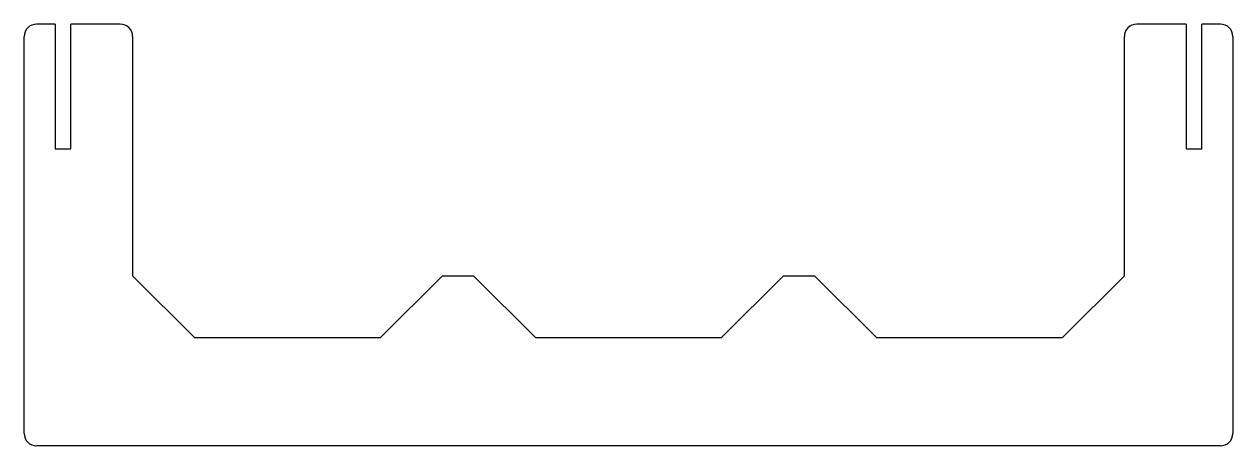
# Paper-space layout '_Back' of a CAD drawing. Header units: millimetres. Extents: x -195 to 195, y -111 to 25.
import ezdxf

# ---------------------------------------------------------------- set-up
doc = ezdxf.new("R2010")
doc.units = ezdxf.units.MM

psp = doc.layouts.new('_Back')

# ---------------------------------------------------------------- linework, layer by layer
at = {"color": 7, "linetype": 'Continuous', "lineweight": 25}
for p, q in [((-185.05, 25.3), (-191, 25.3)), ((-185.05, 25.3), (-185.05, -15)), ((-164, 25.3), (-179.95, 25.3)), ((-179.95, -15), (-179.95, 25.3)), ((179.95, 25.3), (164, 25.3)), ((179.95, 25.3), (179.95, -15)), ((185.05, -15), (185.05, 25.3)), ((191, 25.3), (185.05, 25.3)), ((-195, -107), (-195, 21.3)), ((-160, 21.3), (-160, -56)), ((160, -56), (160, 21.3)), ((195, 21.3), (195, -107)), ((-185.05, -15), (-179.95, -15)), ((179.95, -15), (185.05, -15)), ((-160, -56), (-140, -76)), ((-80, -76), (-60, -56)), ((-60, -56), (-50, -56)), ((-50, -56), (-30, -76)), ((30, -76), (50, -56)), ((50, -56), (60, -56)), ((60, -56), (80, -76)), ((140, -76), (160, -56)), ((-140, -76), (-80, -76)), ((-30, -76), (30, -76)), ((80, -76), (140, -76)), ((191, -111), (-191, -111))]:
    psp.add_line(p, q, dxfattribs=at)
for centre, start, end in [((-191, 21.3), 90, 180), ((-164, 21.3), 0, 90), ((164, 21.3), 90, 180), ((191, 21.3), 0, 90), ((-191, -107), 180, 270), ((191, -107), 270, 0)]:
    psp.add_arc(centre, 4, start, end, dxfattribs=at)

doc.saveas('drawing.dxf')
